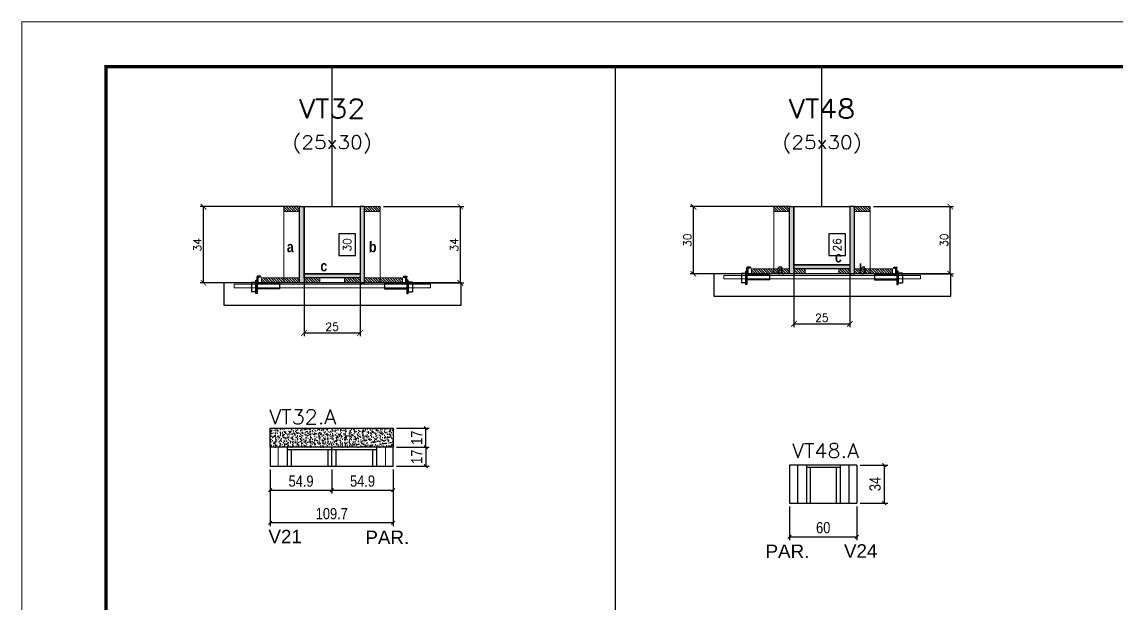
# Model space of a CAD drawing. Extents: x 137137 to 143418, y 10464 to 34486.
# Drawn here: x 140321 to 141297, y 27075 to 27594 of the extents above; entities that cross this region are included whole.
import ezdxf
from ezdxf.enums import TextEntityAlignment as Align

# ---------------------------------------------------------------- set-up
doc = ezdxf.new("R2010")
doc.units = 0
doc.linetypes.add('DASHED', pattern=[0.75, 0.5, -0.25])
doc.linetypes.add('HIDDEN', pattern=[0.375, 0.25, -0.125])
for name, color, linetype in [('5', 5, 'Continuous'), ('barrote', 251, 'Continuous'), ('COTA', 241, 'Continuous'), ('Cota Seção (2x)', 4, 'Continuous'), ('cotas', 4, 'Continuous'), ('detalhes', 4, 'Continuous'), ('Painéis', 200, 'Continuous'), ('presilha', 1, 'Continuous'), ('SARR_2.2x7', 40, 'Continuous'), ('SARR_3.5x7', 81, 'Continuous'), ('Texto de Titulo', 7, 'Continuous'), ('Texto Qtd Sarr', 242, 'Continuous')]:
    doc.layers.add(name, color=color, linetype=linetype)
for name, color, linetype, lineweight in [('CONCRETO', 251, 'Continuous', 25), ('Escoras', 2, 'Continuous', 25), ('Folhas', 255, 'Continuous', 9), ('Hachura', 251, 'Continuous', 9), ('Madeira', 126, 'Continuous', 18), ('Sarr 2.2x7', 40, 'Continuous', 9), ('SARRAFO DE PRESSAO', 251, 'DASHED', 9), ('SCO-___-LAJ', 2, 'Continuous', 0), ('Texto Seção', 7, 'Continuous', 15)]:
    doc.layers.add(name, color=color, linetype=linetype, lineweight=lineweight)
doc.styles.add('COTA TECNICA', font='techl___.ttf', dxfattribs={"height": 10})
doc.styles.add('REGUA-120', font='ROMANS.shx', dxfattribs={"height": 15})
doc.styles.add('Romans', font='romans.shx')
doc.styles.get("Standard").update_dxf_attribs({"font": 'arial.ttf'})
doc.styles.add('TECNICA', font='techb___.ttf', dxfattribs={"height": 10})
doc.dimstyles.new('Cota Seção (2x)', dxfattribs={"dimtxt": 7, "dimasz": 5, "dimexe": 3, "dimexo": 3, "dimgap": 2, "dimtad": 3, "dimdec": 1, "dimlfac": 0.5, "dimzin": 12, "dimdsep": 46, "dimtxsty": 'Romans', "dimblk": 'ARCHTICK', "dimcen": 0, "dimclrd": 4, "dimclre": 4, "dimclrt": 1, "dimadec": 1, "dimazin": 3, "dimtfac": 1, "dimtdec": 1, "dimtmove": 0, "dimatfit": 3, "dimldrblk": 'OBLIQUE', "dimfxl": 1, "dimtolj": 1, "dimtzin": 12, "dimarcsym": 0})
doc.dimstyles.new('Cota Seção interna', dxfattribs={"dimtxt": 7, "dimasz": 6, "dimexe": 0.18, "dimexo": 2, "dimgap": -4, "dimtad": 3, "dimdec": 1, "dimlfac": 0.5, "dimzin": 12, "dimdsep": 46, "dimtxsty": 'Romans', "dimblk": 'ARCHTICK', "dimcen": 0.09, "dimse1": 1, "dimse2": 1, "dimsd1": 1, "dimsd2": 1, "dimclrd": 180, "dimclre": 5, "dimclrt": 1, "dimadec": 0, "dimazin": 3, "dimtfac": 1, "dimtdec": 1, "dimtofl": 0, "dimtmove": 0, "dimatfit": 3, "dimldrblk": 'ARCHTICK', "dimfxl": 1, "dimtolj": 1, "dimtzin": 0, "dimarcsym": 0})
doc.dimstyles.new('PAINEL', dxfattribs={"dimtxt": 10, "dimasz": 3, "dimexe": 3, "dimexo": 3, "dimgap": 3, "dimtad": 1, "dimdec": 1, "dimzin": 12, "dimdsep": 46, "dimtxsty": 'COTA TECNICA', "dimblk1": 'OBLIQUE', "dimblk2": 'OBLIQUE', "dimsah": 1, "dimcen": 0.9, "dimclrd": 4, "dimclre": 4, "dimclrt": 240, "dimadec": 1, "dimazin": 3, "dimtfac": 1, "dimtdec": 1, "dimtmove": 0, "dimatfit": 3, "dimfxl": 1, "dimtolj": 1, "dimtzin": 12, "dimarcsym": 0})
pattern_1 = [(315, (163978.2203, 19139.6818), (1.12253202, 1.12253202), [])]
pattern_2 = [(315, (163966.2203, 19139.6818), (1.12253202, 1.12253202), [])]
pattern_3 = [(315, (163541.1264, 19131.6818), (1.12253202, 1.12253202), [])]
pattern_4 = [(315, (163529.1264, 19131.6818), (1.12253202, 1.12253202), [])]

# ---------------------------------------------------------------- blocks, each defined once
blk = doc.blocks.new('_Oblique')
at = {"color": 0, "linetype": 'ByBlock', "lineweight": -2}
blk.add_line((-0.5, -0.5), (0.5, 0.5), dxfattribs=at)
blk = doc.blocks.new('*D780')
at = {"layer": 'COTA', "color": 4, "linetype": 'ByBlock', "lineweight": -2, "transparency": 16777216}
for p, q in [((141005.72, 27161.63), (141005.72, 27131.56)), ((141065.72, 27161.63), (141065.72, 27131.56)), ((141005.72, 27134.56), (141065.72, 27134.56))]:
    blk.add_line(p, q, dxfattribs=at)
at = {"layer": 'Defpoints', "color": 0, "linetype": 'ByBlock', "transparency": 16777216}
for p in [(141005.72, 27164.63), (141065.72, 27164.63), (141065.72, 27134.56)]:
    blk.add_point(p, dxfattribs=at)
at = {"layer": 'COTA', "color": 4, "linetype": 'ByBlock', "lineweight": -2, "transparency": 16777216, "xscale": 3, "yscale": 3, "zscale": 3, "rotation": 180}
blk.add_blockref('_Oblique', (141005.72, 27134.56), dxfattribs=at)
at = {"layer": 'COTA', "color": 4, "linetype": 'ByBlock', "lineweight": -2, "transparency": 16777216, "xscale": 3, "yscale": 3, "zscale": 3}
blk.add_blockref('_Oblique', (141065.72, 27134.56), dxfattribs=at)
at = {"layer": 'COTA', "color": 240, "linetype": 'ByBlock', "transparency": 16777216, "insert": (141035.72, 27142.66), "char_height": 10, "attachment_point": 5, "style": 'COTA TECNICA'}
blk.add_mtext('\\A1;60', dxfattribs=at)
blk = doc.blocks.new('_ArchTick')
at = {"color": 0, "linetype": 'ByBlock', "const_width": 0.15}
blk.add_lwpolyline([(-0.5, -0.5), (0.5, 0.5)], dxfattribs=at)
blk = doc.blocks.new('*D232')
at = {"layer": 'COTA', "color": 4, "lineweight": -2, "transparency": 16777216}
for p, q in [((141006.6, 27429.33), (140916.95, 27429.33)), ((140919.95, 27369.33), (140919.95, 27429.33)), ((140968.6, 27369.33), (140916.95, 27369.33))]:
    blk.add_line(p, q, dxfattribs=at)
at = {"layer": 'Defpoints', "color": 0, "transparency": 16777216}
for p in [(140919.95, 27429.33), (141009.6, 27429.33), (140971.6, 27369.33)]:
    blk.add_point(p, dxfattribs=at)
at = {"layer": 'COTA', "color": 4, "lineweight": -2, "transparency": 16777216, "xscale": 5, "yscale": 5, "zscale": 5}
for p, rotation in [((140919.95, 27429.33), 90), ((140919.95, 27369.33), 270)]:
    blk.add_blockref('_ArchTick', p, dxfattribs=dict(at, rotation=rotation))
at = {"layer": 'COTA', "color": 1, "transparency": 16777216, "insert": (140914.45, 27399.33), "char_height": 7, "attachment_point": 5, "rotation": 90, "style": 'Romans'}
blk.add_mtext('\\A1;30', dxfattribs=at)
blk = doc.blocks.new('*D233')
at = {"layer": 'COTA', "color": 4, "lineweight": -2, "transparency": 16777216}
for p, q in [((141080.59, 27429.33), (141152.08, 27429.33)), ((141149.08, 27369.33), (141149.08, 27429.33)), ((141100.6, 27369.33), (141152.08, 27369.33))]:
    blk.add_line(p, q, dxfattribs=at)
at = {"layer": 'Defpoints', "color": 0, "transparency": 16777216}
for p in [(141077.59, 27429.33), (141149.08, 27429.33), (141097.6, 27369.33)]:
    blk.add_point(p, dxfattribs=at)
at = {"layer": 'COTA', "color": 4, "lineweight": -2, "transparency": 16777216, "xscale": 5, "yscale": 5, "zscale": 5}
for p, rotation in [((141149.08, 27429.33), 90), ((141149.08, 27369.33), 270)]:
    blk.add_blockref('_ArchTick', p, dxfattribs=dict(at, rotation=rotation))
at = {"layer": 'COTA', "color": 1, "transparency": 16777216, "insert": (141143.58, 27399.33), "char_height": 7, "attachment_point": 5, "rotation": 90, "style": 'Romans'}
blk.add_mtext('\\A1;30', dxfattribs=at)
blk = doc.blocks.new('*D234')
at = {"layer": 'Cota Seção (2x)', "color": 180, "lineweight": -2, "transparency": 16777216}
for p, q in [((141055.6, 27404.99), (141040.6, 27404.99)), ((141040.6, 27404.99), (141040.6, 27385.66)), ((141055.6, 27385.66), (141055.6, 27404.99)), ((141040.6, 27385.66), (141055.6, 27385.66))]:
    blk.add_line(p, q, dxfattribs=at)
at = {"layer": 'Defpoints', "color": 0, "transparency": 16777216}
for p in [(141059.59, 27429.33), (141059.6, 27429.33), (141059.6, 27377.33)]:
    blk.add_point(p, dxfattribs=at)
at = {"layer": 'Cota Seção (2x)', "color": 1, "transparency": 16777216, "insert": (141048.1, 27395.33), "char_height": 7, "attachment_point": 5, "rotation": 90, "style": 'Romans'}
blk.add_mtext('\\A1;26', dxfattribs=at)
blk = doc.blocks.new('titulo1')
at = {"layer": 'Defpoints', "color": 252, "linetype": 'HIDDEN', "ltscale": 2}
blk.add_line((0, 0), (0, 125), dxfattribs=at)
at = {"layer": 'Defpoints', "style": 'Romans', "oblique": 15}
blk.add_attdef('FOLHA', text='', height=10, dxfattribs=at).set_placement((0, 15.58), align=Align.MIDDLE_CENTER)
at = {"layer": 'Texto Qtd Sarr', "color": 3, "style": 'Romans', "oblique": 15}
for tag, height, p in [('TITULO', 17, (0, 71.45)), ('SEÇÃO', 12, (0, 41.55))]:
    blk.add_attdef(tag, text='', height=height, dxfattribs=at).set_placement(p, align=Align.MIDDLE_CENTER)
blk = doc.blocks.new('PRESILHA METÁLICA 1')
at = {"layer": 'presilha'}
for p, q in [((6, 15.5), (7.5, 15.5)), ((6, -2.5), (6, 15.5)), ((7.5, 10.6), (7.5, 19.9)), ((7.5, 15.5), (7.5, -2.5)), ((12, 21), (8.6, 21)), ((9, 11.6), (9, 18.9)), ((12, 19.5), (9.6, 19.5)), ((12, 21), (12, 19.5)), ((0, 13), (6, 13)), ((0, 13), (0, 0)), ((6, 0), (0, 0)), ((6, 13), (6, 0)), ((37.5, 4.1), (7.5, 4.1)), ((37.5, 11), (9.6, 11)), ((37.5, 11), (37.5, 4.1)), ((7.5, -2.5), (6, -2.5))]:
    blk.add_line(p, q, dxfattribs=at)
for centre, radius, start, end in [((8.6, 19.9), 1.14, 90, 180), ((9.6, 18.9), 0.57, 90, 180), ((9.6, 11.6), 0.57, 180, 270)]:
    blk.add_arc(centre, radius, start, end, dxfattribs=at)
blk = doc.blocks.new('*D235')
at = {"layer": 'COTA', "color": 4, "lineweight": -2, "transparency": 16777216}
for p, q in [((141009.6, 27370.73), (141009.6, 27321.6)), ((141059.6, 27370.73), (141059.6, 27321.6)), ((141009.6, 27324.6), (141059.6, 27324.6))]:
    blk.add_line(p, q, dxfattribs=at)
at = {"layer": 'Defpoints', "color": 0, "transparency": 16777216}
for p in [(141009.6, 27373.73), (141059.6, 27373.73), (141059.6, 27324.6)]:
    blk.add_point(p, dxfattribs=at)
at = {"layer": 'COTA', "color": 4, "lineweight": -2, "transparency": 16777216, "xscale": 5, "yscale": 5, "zscale": 5, "rotation": 180}
blk.add_blockref('_ArchTick', (141009.6, 27324.6), dxfattribs=at)
at = {"layer": 'COTA', "color": 4, "lineweight": -2, "transparency": 16777216, "xscale": 5, "yscale": 5, "zscale": 5}
blk.add_blockref('_ArchTick', (141059.6, 27324.6), dxfattribs=at)
at = {"layer": 'COTA', "color": 1, "transparency": 16777216, "insert": (141034.6, 27330.1), "char_height": 7, "attachment_point": 5, "style": 'Romans'}
blk.add_mtext('\\A1;25', dxfattribs=at)
blk = doc.blocks.new('*D781')
at = {"layer": 'cotas', "color": 4, "linetype": 'ByBlock', "lineweight": -2, "transparency": 16777216}
for p, q in [((141068.72, 27198.63), (141093.25, 27198.63)), ((141090.25, 27198.63), (141090.25, 27164.63)), ((141068.72, 27164.63), (141093.25, 27164.63))]:
    blk.add_line(p, q, dxfattribs=at)
at = {"layer": 'Defpoints', "color": 0, "linetype": 'ByBlock', "transparency": 16777216}
for p in [(141065.72, 27198.63), (141065.72, 27164.63), (141090.25, 27164.63)]:
    blk.add_point(p, dxfattribs=at)
at = {"layer": 'cotas', "color": 4, "linetype": 'ByBlock', "lineweight": -2, "transparency": 16777216, "xscale": 3, "yscale": 3, "zscale": 3}
for p, rotation in [((141090.25, 27198.63), 90), ((141090.25, 27164.63), 270)]:
    blk.add_blockref('_Oblique', p, dxfattribs=dict(at, rotation=rotation))
at = {"layer": 'cotas', "color": 240, "linetype": 'ByBlock', "transparency": 16777216, "insert": (141082.03, 27181.63), "char_height": 10, "attachment_point": 5, "rotation": 90, "style": 'COTA TECNICA'}
blk.add_mtext('\\A1;34', dxfattribs=at)
blk = doc.blocks.new('*D150')
at = {"layer": 'COTA', "color": 4, "lineweight": -2, "transparency": 16777216}
for p, q in [((140569.51, 27429.33), (140479.86, 27429.33)), ((140482.86, 27361.33), (140482.86, 27429.33)), ((140531.51, 27361.33), (140479.86, 27361.33))]:
    blk.add_line(p, q, dxfattribs=at)
at = {"layer": 'Defpoints', "color": 0, "transparency": 16777216}
for p in [(140482.86, 27429.33), (140572.51, 27429.33), (140534.51, 27361.33)]:
    blk.add_point(p, dxfattribs=at)
at = {"layer": 'COTA', "color": 4, "lineweight": -2, "transparency": 16777216, "xscale": 5, "yscale": 5, "zscale": 5}
for p, rotation in [((140482.86, 27429.33), 90), ((140482.86, 27361.33), 270)]:
    blk.add_blockref('_ArchTick', p, dxfattribs=dict(at, rotation=rotation))
at = {"layer": 'COTA', "color": 1, "transparency": 16777216, "insert": (140477.36, 27395.33), "char_height": 7, "attachment_point": 5, "rotation": 90, "style": 'Romans'}
blk.add_mtext('\\A1;34', dxfattribs=at)
blk = doc.blocks.new('*D151')
at = {"layer": 'COTA', "color": 4, "lineweight": -2, "transparency": 16777216}
for p, q in [((140643.5, 27429.33), (140714.98, 27429.33)), ((140711.98, 27361.33), (140711.98, 27429.33)), ((140663.51, 27361.33), (140714.98, 27361.33))]:
    blk.add_line(p, q, dxfattribs=at)
at = {"layer": 'Defpoints', "color": 0, "transparency": 16777216}
for p in [(140640.5, 27429.33), (140711.98, 27429.33), (140660.51, 27361.33)]:
    blk.add_point(p, dxfattribs=at)
at = {"layer": 'COTA', "color": 4, "lineweight": -2, "transparency": 16777216, "xscale": 5, "yscale": 5, "zscale": 5}
for p, rotation in [((140711.98, 27429.33), 90), ((140711.98, 27361.33), 270)]:
    blk.add_blockref('_ArchTick', p, dxfattribs=dict(at, rotation=rotation))
at = {"layer": 'COTA', "color": 1, "transparency": 16777216, "insert": (140706.48, 27395.33), "char_height": 7, "attachment_point": 5, "rotation": 90, "style": 'Romans'}
blk.add_mtext('\\A1;34', dxfattribs=at)
blk = doc.blocks.new('*D152')
at = {"layer": 'Cota Seção (2x)', "color": 180, "lineweight": -2, "transparency": 16777216}
for p, q in [((140618.5, 27404.99), (140603.5, 27404.99)), ((140603.5, 27404.99), (140603.5, 27385.66)), ((140618.5, 27385.66), (140618.5, 27404.99)), ((140603.5, 27385.66), (140618.5, 27385.66))]:
    blk.add_line(p, q, dxfattribs=at)
at = {"layer": 'Defpoints', "color": 0, "transparency": 16777216}
for p in [(140622.5, 27429.33), (140622.5, 27429.33), (140622.51, 27369.33)]:
    blk.add_point(p, dxfattribs=at)
at = {"layer": 'Cota Seção (2x)', "color": 1, "transparency": 16777216, "insert": (140611, 27395.33), "char_height": 7, "attachment_point": 5, "rotation": 90, "style": 'Romans'}
blk.add_mtext('\\A1;30', dxfattribs=at)
blk = doc.blocks.new('*D153')
at = {"layer": 'COTA', "color": 4, "lineweight": -2, "transparency": 16777216}
for p, q in [((140572.51, 27362.73), (140572.51, 27313.6)), ((140622.51, 27362.73), (140622.51, 27313.6)), ((140572.51, 27316.6), (140622.51, 27316.6))]:
    blk.add_line(p, q, dxfattribs=at)
at = {"layer": 'Defpoints', "color": 0, "transparency": 16777216}
for p in [(140572.51, 27365.73), (140622.51, 27365.73), (140622.51, 27316.6)]:
    blk.add_point(p, dxfattribs=at)
at = {"layer": 'COTA', "color": 4, "lineweight": -2, "transparency": 16777216, "xscale": 5, "yscale": 5, "zscale": 5, "rotation": 180}
blk.add_blockref('_ArchTick', (140572.51, 27316.6), dxfattribs=at)
at = {"layer": 'COTA', "color": 4, "lineweight": -2, "transparency": 16777216, "xscale": 5, "yscale": 5, "zscale": 5}
blk.add_blockref('_ArchTick', (140622.51, 27316.6), dxfattribs=at)
at = {"layer": 'COTA', "color": 1, "transparency": 16777216, "insert": (140597.51, 27322.1), "char_height": 7, "attachment_point": 5, "style": 'Romans'}
blk.add_mtext('\\A1;25', dxfattribs=at)
blk = doc.blocks.new('*D154')
at = {"layer": 'COTA', "color": 4, "linetype": 'ByBlock', "lineweight": -2, "transparency": 16777216}
for p, q in [((140655.14, 27214.53), (140684.11, 27214.53)), ((140681.11, 27214.53), (140681.11, 27197.53)), ((140655.14, 27197.53), (140684.11, 27197.53))]:
    blk.add_line(p, q, dxfattribs=at)
at = {"layer": 'Defpoints', "color": 0, "linetype": 'ByBlock', "transparency": 16777216}
for p in [(140652.14, 27214.53), (140652.14, 27197.53), (140681.11, 27197.53)]:
    blk.add_point(p, dxfattribs=at)
at = {"layer": 'COTA', "color": 4, "linetype": 'ByBlock', "lineweight": -2, "transparency": 16777216, "xscale": 3, "yscale": 3, "zscale": 3}
for p, rotation in [((140681.11, 27214.53), 90), ((140681.11, 27197.53), 270)]:
    blk.add_blockref('_Oblique', p, dxfattribs=dict(at, rotation=rotation))
at = {"layer": 'COTA', "color": 240, "linetype": 'ByBlock', "transparency": 16777216, "insert": (140673.04, 27206.03), "char_height": 10, "attachment_point": 5, "rotation": 90, "style": 'COTA TECNICA'}
blk.add_mtext('\\A1;17', dxfattribs=at)
blk = doc.blocks.new('*D155')
at = {"layer": 'Defpoints', "color": 0, "linetype": 'ByBlock', "transparency": 16777216}
for p in [(140542.44, 27197.53), (140652.14, 27197.53), (140542.44, 27147.05)]:
    blk.add_point(p, dxfattribs=at)
at = {"layer": 'Escoras', "color": 4, "linetype": 'ByBlock', "lineweight": -2, "transparency": 16777216}
for p, q in [((140542.44, 27194.53), (140542.44, 27144.05)), ((140652.14, 27194.53), (140652.14, 27144.05)), ((140652.14, 27147.05), (140542.44, 27147.05))]:
    blk.add_line(p, q, dxfattribs=at)
at = {"layer": 'Escoras', "color": 4, "linetype": 'ByBlock', "lineweight": -2, "transparency": 16777216, "xscale": 3, "yscale": 3, "zscale": 3, "rotation": 180}
blk.add_blockref('_Oblique', (140542.44, 27147.05), dxfattribs=at)
at = {"layer": 'Escoras', "color": 4, "linetype": 'ByBlock', "lineweight": -2, "transparency": 16777216, "xscale": 3, "yscale": 3, "zscale": 3}
blk.add_blockref('_Oblique', (140652.14, 27147.05), dxfattribs=at)
at = {"layer": 'Escoras', "color": 240, "linetype": 'ByBlock', "transparency": 16777216, "insert": (140597.29, 27155.18), "char_height": 10, "attachment_point": 5, "style": 'COTA TECNICA'}
blk.add_mtext('\\A1;109.7', dxfattribs=at)
blk = doc.blocks.new('*D645')
at = {"layer": 'Defpoints', "color": 0, "linetype": 'ByBlock', "transparency": 16777216}
for p in [(140542.44, 27197.53), (140597.29, 27197.53), (140597.29, 27176.1)]:
    blk.add_point(p, dxfattribs=at)
at = {"layer": 'Escoras', "color": 4, "linetype": 'ByBlock', "lineweight": -2, "transparency": 16777216}
for p, q in [((140542.44, 27194.53), (140542.44, 27173.1)), ((140597.29, 27194.53), (140597.29, 27173.1)), ((140542.44, 27176.1), (140597.29, 27176.1))]:
    blk.add_line(p, q, dxfattribs=at)
at = {"layer": 'Escoras', "color": 4, "linetype": 'ByBlock', "lineweight": -2, "transparency": 16777216, "xscale": 3, "yscale": 3, "zscale": 3, "rotation": 180}
blk.add_blockref('_Oblique', (140542.44, 27176.1), dxfattribs=at)
at = {"layer": 'Escoras', "color": 4, "linetype": 'ByBlock', "lineweight": -2, "transparency": 16777216, "xscale": 3, "yscale": 3, "zscale": 3}
blk.add_blockref('_Oblique', (140597.29, 27176.1), dxfattribs=at)
at = {"layer": 'Escoras', "color": 240, "linetype": 'ByBlock', "transparency": 16777216, "insert": (140569.86, 27184.24), "char_height": 10, "attachment_point": 5, "style": 'COTA TECNICA'}
blk.add_mtext('\\A1;54.9', dxfattribs=at)
blk = doc.blocks.new('*D646')
at = {"layer": 'Defpoints', "color": 0, "linetype": 'ByBlock', "transparency": 16777216}
for p in [(140597.29, 27197.53), (140652.14, 27197.53), (140652.14, 27176.1)]:
    blk.add_point(p, dxfattribs=at)
at = {"layer": 'Escoras', "color": 4, "linetype": 'ByBlock', "lineweight": -2, "transparency": 16777216}
for p, q in [((140597.29, 27194.53), (140597.29, 27173.1)), ((140652.14, 27194.53), (140652.14, 27173.1)), ((140597.29, 27176.1), (140652.14, 27176.1))]:
    blk.add_line(p, q, dxfattribs=at)
at = {"layer": 'Escoras', "color": 4, "linetype": 'ByBlock', "lineweight": -2, "transparency": 16777216, "xscale": 3, "yscale": 3, "zscale": 3, "rotation": 180}
blk.add_blockref('_Oblique', (140597.29, 27176.1), dxfattribs=at)
at = {"layer": 'Escoras', "color": 4, "linetype": 'ByBlock', "lineweight": -2, "transparency": 16777216, "xscale": 3, "yscale": 3, "zscale": 3}
blk.add_blockref('_Oblique', (140652.14, 27176.1), dxfattribs=at)
at = {"layer": 'Escoras', "color": 240, "linetype": 'ByBlock', "transparency": 16777216, "insert": (140624.71, 27184.24), "char_height": 10, "attachment_point": 5, "style": 'COTA TECNICA'}
blk.add_mtext('\\A1;54.9', dxfattribs=at)
blk = doc.blocks.new('9999999999')
at = {"layer": 'Folhas'}
blk.add_lwpolyline([(98138.98, 34190.21), (99623.98, 34190.21), (99623.98, 35240.21), (98138.98, 35240.21)], close=True, dxfattribs=at)
at = {"layer": 'Folhas', "color": 30, "const_width": 3}
blk.add_lwpolyline([(98213.98, 34230.21), (99583.98, 34230.21), (99583.98, 35200.21), (98213.98, 35200.21)], close=True, dxfattribs=at)
blk = doc.blocks.new('*D591')
at = {"layer": 'COTA', "color": 4, "linetype": 'ByBlock', "lineweight": -2, "transparency": 16777216}
for p, q in [((140655.14, 27231.53), (140684.11, 27231.53)), ((140681.11, 27214.53), (140681.11, 27231.53)), ((140655.14, 27214.53), (140684.11, 27214.53))]:
    blk.add_line(p, q, dxfattribs=at)
at = {"layer": 'Defpoints', "color": 0, "linetype": 'ByBlock', "transparency": 16777216}
for p in [(140652.14, 27231.53), (140681.11, 27231.53), (140652.14, 27214.53)]:
    blk.add_point(p, dxfattribs=at)
at = {"layer": 'COTA', "color": 4, "linetype": 'ByBlock', "lineweight": -2, "transparency": 16777216, "xscale": 3, "yscale": 3, "zscale": 3}
for p, rotation in [((140681.11, 27231.53), 90), ((140681.11, 27214.53), 270)]:
    blk.add_blockref('_Oblique', p, dxfattribs=dict(at, rotation=rotation))
at = {"layer": 'COTA', "color": 240, "linetype": 'ByBlock', "transparency": 16777216, "insert": (140673.04, 27223.03), "char_height": 10, "attachment_point": 5, "rotation": 90, "style": 'COTA TECNICA'}
blk.add_mtext('\\A1;17', dxfattribs=at)

msp = doc.modelspace()

# ---------------------------------------------------------------- hatches: boundary and pattern name
at = {"layer": 'COTA', "linetype": 'ByBlock'}
h = msp.add_hatch(dxfattribs=at)
h.set_pattern_fill('AR-CONC', color=256, scale=0.03)
h.set_pattern_definition([(50, (3183.5, 1148.575), (5.46554007, -0.47817257), [0.5715, -6.2865]), (355, (3183.5, 1148.575), (-1.05730264, 5.73170536), [0.4572, -5.02921753]), (100.4514447, (3183.9555, 1148.535), (4.40823741, 5.25353256), [0.48570026, -5.34270734]), (46.1842, (3183.5, 1150.099), (8.13237123, -1.26126984), [0.85725, -9.42975]), (96.6355576, (3184.178, 1149.994), (7.122124, 7.42278374), [0.7285507, -8.01406824]), (351.184151, (3183.5, 1150.099), (7.122124, 7.42278374), [0.685799, -7.54379196]), (21, (3184.262, 1149.718), (4.54843174, -3.06795595), [0.5715, -6.2865]), (326, (3184.262, 1149.718), (1.85406085, 5.52563898), [0.4572, -5.0292]), (71.451445, (3184.641, 1149.4624), (6.40249258, 2.45768307), [0.48570026, -5.34269813]), (37.5, (3183.5, 1148.5751), (0.092658098, 2.536651166), [0, -4.96824, 0, -5.1054, 0, -5.04825]), (7.5, (3183.5, 1148.575), (2.004589875, 3.005417245), [0, -2.91084, 0, -4.85394, 0, -1.92405]), (327.5, (3181.8007, 1148.5751), (4.067717855, -0.17186232), [0, -1.905, 0, -5.9436, 0, -7.8867]), (317.5, (3181.0387, 1148.575), (4.44387544, 0.76279473), [0, -2.4765, 0, -3.94716, 0, -5.6007])])
h.paths.add_polyline_path([(140652.14, 27214.53), (140652.14, 27231.53), (140542.44, 27231.53), (140542.44, 27214.53)])
at = {"layer": 'Hachura'}
h = msp.add_hatch(dxfattribs=at)
h.set_pattern_fill('ANSI31', color=256, scale=0.5, angle=270, style=0)
h.set_pattern_definition([(315, (163529.1264, 19121.6818), (1.12253202, 1.12253202), [])])
h.paths.add_polyline_path([(140568.51, 27424.93), (140568.51, 27429.33), (140554.51, 27429.33), (140554.51, 27424.93)])
h = msp.add_hatch(color=256, dxfattribs=at)
h.dxf.hatch_style = 1
h.paths.add_polyline_path([(140568.51, 27429.33), (140572.51, 27429.33), (140572.51, 27361.33), (140568.51, 27361.33)])
h = msp.add_hatch(color=256, dxfattribs=at)
h.dxf.hatch_style = 1
h.paths.add_polyline_path([(140626.5, 27429.33), (140622.5, 27429.33), (140622.51, 27361.33), (140626.51, 27361.33)])
h = msp.add_hatch(dxfattribs=at)
h.set_pattern_fill('ANSI31', color=256, scale=0.5, angle=270, style=0)
h.set_pattern_definition([(315, (163541.1361, 19121.6818), (1.12253202, 1.12253202), [])])
h.paths.add_polyline_path([(140626.5, 27424.93), (140626.5, 27429.33), (140640.5, 27429.33), (140640.5, 27424.93)])
h = msp.add_hatch(dxfattribs=at)
h.set_pattern_fill('ANSI31', color=256, scale=0.5, angle=270, style=0)
h.set_pattern_definition([(315, (163966.2203, 19121.6818), (1.12253202, 1.12253202), [])])
h.paths.add_polyline_path([(141005.6, 27424.93), (141005.6, 27429.33), (140991.6, 27429.33), (140991.6, 27424.93)])
h = msp.add_hatch(color=256, dxfattribs=at)
h.dxf.hatch_style = 1
h.paths.add_polyline_path([(141005.6, 27429.33), (141009.6, 27429.33), (141009.6, 27369.33), (141005.6, 27369.33)])
h = msp.add_hatch(color=256, dxfattribs=at)
h.dxf.hatch_style = 1
h.paths.add_polyline_path([(141063.59, 27429.33), (141059.59, 27429.33), (141059.6, 27369.33), (141063.6, 27369.33)])
h = msp.add_hatch(dxfattribs=at)
h.set_pattern_fill('ANSI31', color=256, scale=0.5, angle=270, style=0)
h.set_pattern_definition([(315, (163978.2299, 19121.6818), (1.12253202, 1.12253202), [])])
h.paths.add_polyline_path([(141063.59, 27424.93), (141063.59, 27429.33), (141077.59, 27429.33), (141077.59, 27424.93)])
h = msp.add_hatch(color=256, dxfattribs=at)
h.dxf.hatch_style = 1
h.paths.add_polyline_path([(141009.6, 27373.73), (141009.6, 27377.33), (141059.6, 27377.33), (141059.6, 27373.73)])
h = msp.add_hatch(dxfattribs=at)
h.set_pattern_fill('ANSI31', color=256, scale=0.5, angle=270, style=0)
h.set_pattern_definition(pattern_4)
h.paths.add_polyline_path([(140534.51, 27361.33), (140534.51, 27365.73), (140554.51, 27365.73), (140554.51, 27361.33)])
h = msp.add_hatch(dxfattribs=at)
h.set_pattern_fill('ANSI31', color=256, scale=0.5, angle=270, style=0)
h.set_pattern_definition([(315, (163529.1264, 19058.0818), (1.12253202, 1.12253202), [])])
h.paths.add_polyline_path([(140568.51, 27361.33), (140568.51, 27365.73), (140554.51, 27365.73), (140554.51, 27361.33)])
h = msp.add_hatch(color=256, dxfattribs=at)
h.dxf.hatch_style = 1
h.paths.add_polyline_path([(140572.51, 27365.73), (140572.51, 27369.33), (140622.51, 27369.33), (140622.51, 27365.73)])
h = msp.add_hatch(dxfattribs=at)
h.set_pattern_fill('ANSI31', color=256, scale=0.5, angle=270, style=0)
h.set_pattern_definition(pattern_4)
h.paths.add_polyline_path([(140572.51, 27361.33), (140572.51, 27365.73), (140586.51, 27365.73), (140586.51, 27361.33)])
h = msp.add_hatch(dxfattribs=at)
h.set_pattern_fill('ANSI31', color=256, scale=0.5, angle=270, style=0)
h.set_pattern_definition(pattern_3)
h.paths.add_polyline_path([(140622.51, 27361.33), (140622.51, 27365.73), (140608.51, 27365.73), (140608.51, 27361.33)])
h = msp.add_hatch(dxfattribs=at)
h.set_pattern_fill('ANSI31', color=256, scale=0.5, angle=270, style=0)
h.set_pattern_definition([(315, (163541.1264, 19058.0818), (1.12253202, 1.12253202), [])])
h.paths.add_polyline_path([(140626.51, 27361.33), (140626.51, 27365.73), (140640.51, 27365.73), (140640.51, 27361.33)])
h = msp.add_hatch(dxfattribs=at)
h.set_pattern_fill('ANSI31', color=256, scale=0.5, angle=270, style=0)
h.set_pattern_definition(pattern_3)
h.paths.add_polyline_path([(140660.51, 27361.33), (140660.51, 27365.73), (140640.51, 27365.73), (140640.51, 27361.33)])
h = msp.add_hatch(dxfattribs=at)
h.set_pattern_fill('ANSI31', color=256, scale=0.5, angle=270, style=0)
h.set_pattern_definition(pattern_2)
h.paths.add_polyline_path([(140971.6, 27369.33), (140971.6, 27373.73), (140991.6, 27373.73), (140991.6, 27369.33)])
h = msp.add_hatch(dxfattribs=at)
h.set_pattern_fill('ANSI31', color=256, scale=0.5, angle=270, style=0)
h.set_pattern_definition([(315, (163966.2203, 19066.0818), (1.12253202, 1.12253202), [])])
h.paths.add_polyline_path([(141005.6, 27369.33), (141005.6, 27373.73), (140991.6, 27373.73), (140991.6, 27369.33)])
h = msp.add_hatch(dxfattribs=at)
h.set_pattern_fill('ANSI31', color=256, scale=0.5, angle=270, style=0)
h.set_pattern_definition(pattern_2)
h.paths.add_polyline_path([(141009.6, 27369.33), (141009.6, 27373.73), (141019.6, 27373.73), (141019.6, 27369.33)])
h = msp.add_hatch(dxfattribs=at)
h.set_pattern_fill('ANSI31', color=256, scale=0.5, angle=270, style=0)
h.set_pattern_definition(pattern_1)
h.paths.add_polyline_path([(141059.6, 27369.33), (141059.6, 27373.73), (141049.6, 27373.73), (141049.6, 27369.33)])
h = msp.add_hatch(dxfattribs=at)
h.set_pattern_fill('ANSI31', color=256, scale=0.5, angle=270, style=0)
h.set_pattern_definition([(315, (163978.2203, 19066.0818), (1.12253202, 1.12253202), [])])
h.paths.add_polyline_path([(141063.6, 27369.33), (141063.6, 27373.73), (141077.6, 27373.73), (141077.6, 27369.33)])
h = msp.add_hatch(dxfattribs=at)
h.set_pattern_fill('ANSI31', color=256, scale=0.5, angle=270, style=0)
h.set_pattern_definition(pattern_1)
h.paths.add_polyline_path([(141097.6, 27369.33), (141097.6, 27373.73), (141077.6, 27373.73), (141077.6, 27369.33)])

# ---------------------------------------------------------------- linework, layer by layer
at = {"layer": 'barrote'}
for points in [[(140938.14, 27349.33), (141149.73, 27349.33), (141149.73, 27369.33), (140938.14, 27369.33)], [(140501.05, 27341.33), (140712.63, 27341.33), (140712.63, 27361.33), (140501.05, 27361.33)]]:
    msp.add_lwpolyline(points, close=True, dxfattribs=at)
at = {"layer": 'CONCRETO'}
for points in [[(140572.51, 27429.33), (140572.51, 27429.33), (140572.51, 27429.33), (140572.51, 27429.33), (140622.51, 27429.33), (140622.51, 27429.33), (140622.51, 27429.33), (140622.51, 27369.33), (140572.51, 27369.33), (140572.51, 27429.33)], [(141009.6, 27429.33), (141009.6, 27429.33), (141009.6, 27429.33), (141009.6, 27429.33), (141059.6, 27429.33), (141059.6, 27429.33), (141059.6, 27429.33), (141059.6, 27377.33), (141009.6, 27377.33), (141009.6, 27429.33)]]:
    msp.add_lwpolyline(points, close=True, dxfattribs=at)
at = {"layer": 'COTA', "linetype": 'ByBlock'}
for p, q in [((140850.19, 27554.33), (140850.19, 26783.57)), ((140542.44, 27214.53), (140542.44, 27231.53)), ((140542.44, 27231.53), (140652.14, 27231.53)), ((140652.14, 27231.53), (140652.14, 27214.53))]:
    msp.add_line(p, q, dxfattribs=at)
at = {"layer": 'Madeira'}
for points in [[(140568.51, 27424.93), (140568.51, 27429.33), (140554.51, 27429.33), (140554.51, 27424.93)], [(140568.51, 27429.33), (140554.51, 27429.33), (140554.51, 27361.33), (140568.51, 27361.33)], [(140626.5, 27424.93), (140626.5, 27429.33), (140640.5, 27429.33), (140640.5, 27424.93)], [(140626.5, 27429.33), (140640.5, 27429.33), (140640.51, 27361.33), (140626.51, 27361.33)], [(141005.6, 27424.93), (141005.6, 27429.33), (140991.6, 27429.33), (140991.6, 27424.93)], [(141005.6, 27429.33), (140991.6, 27429.33), (140991.6, 27369.33), (141005.6, 27369.33)], [(141063.59, 27424.93), (141063.59, 27429.33), (141077.59, 27429.33), (141077.59, 27424.93)], [(141063.59, 27429.33), (141077.59, 27429.33), (141077.6, 27369.33), (141063.6, 27369.33)], [(140534.51, 27361.33), (140534.51, 27365.73), (140554.51, 27365.73), (140554.51, 27361.33)], [(140568.51, 27361.33), (140568.51, 27365.73), (140554.51, 27365.73), (140554.51, 27361.33)], [(140572.51, 27361.33), (140572.51, 27365.73), (140586.51, 27365.73), (140586.51, 27361.33)], [(140622.51, 27361.33), (140622.51, 27365.73), (140608.51, 27365.73), (140608.51, 27361.33)], [(140626.51, 27361.33), (140626.51, 27365.73), (140640.51, 27365.73), (140640.51, 27361.33)], [(140660.51, 27361.33), (140660.51, 27365.73), (140640.51, 27365.73), (140640.51, 27361.33)], [(140971.6, 27369.33), (140971.6, 27373.73), (140991.6, 27373.73), (140991.6, 27369.33)], [(141005.6, 27369.33), (141005.6, 27373.73), (140991.6, 27373.73), (140991.6, 27369.33)], [(141009.6, 27369.33), (141009.6, 27373.73), (141019.6, 27373.73), (141019.6, 27369.33)], [(141059.6, 27369.33), (141059.6, 27373.73), (141049.6, 27373.73), (141049.6, 27369.33)], [(141063.6, 27369.33), (141063.6, 27373.73), (141077.6, 27373.73), (141077.6, 27369.33)], [(141097.6, 27369.33), (141097.6, 27373.73), (141077.6, 27373.73), (141077.6, 27369.33)]]:
    msp.add_lwpolyline(points, close=True, dxfattribs=at)
at = {"layer": 'Painéis', "linetype": 'ByBlock'}
for p, q in [((140597.29, 27197.53), (140597.29, 27214.53)), ((141005.72, 27198.63), (141005.72, 27164.63)), ((141065.72, 27198.63), (141005.72, 27198.63)), ((141065.72, 27198.63), (141065.72, 27164.63)), ((141005.72, 27164.63), (141065.72, 27164.63))]:
    msp.add_line(p, q, dxfattribs=at)
at = {"layer": 'Painéis'}
for points in [[(140568.51, 27429.33), (140572.51, 27429.33), (140572.51, 27361.33), (140568.51, 27361.33)], [(140626.5, 27429.33), (140622.5, 27429.33), (140622.51, 27361.33), (140626.51, 27361.33)], [(141005.6, 27429.33), (141009.6, 27429.33), (141009.6, 27369.33), (141005.6, 27369.33)], [(141063.59, 27429.33), (141059.59, 27429.33), (141059.6, 27369.33), (141063.6, 27369.33)], [(141009.6, 27373.73), (141009.6, 27377.33), (141059.6, 27377.33), (141059.6, 27373.73)], [(140572.51, 27365.73), (140572.51, 27369.33), (140622.51, 27369.33), (140622.51, 27365.73)]]:
    msp.add_lwpolyline(points, close=True, dxfattribs=at)
at = {"layer": 'Painéis', "linetype": 'ByBlock'}
msp.add_lwpolyline([(140542.44, 27197.53), (140652.14, 27197.53), (140652.14, 27214.53), (140542.44, 27214.53)], close=True, dxfattribs=at)
at = {"layer": 'Sarr 2.2x7'}
for p, q in [((140549.44, 27197.53), (140549.44, 27214.53)), ((140645.14, 27214.53), (140645.14, 27197.53))]:
    msp.add_line(p, q, dxfattribs=at)
at = {"layer": 'SARR_2.2x7', "linetype": 'Continuous'}
for p, q in [((140637.14, 27212.33), (140557.44, 27212.33)), ((141012.72, 27198.63), (141012.72, 27164.63)), ((141050.72, 27196.43), (141020.72, 27196.43)), ((141058.72, 27198.63), (141058.72, 27164.63))]:
    msp.add_line(p, q, dxfattribs=at)
at = {"layer": 'SARR_3.5x7'}
for p, q in [((140557.44, 27214.53), (140557.44, 27197.53)), ((140560.94, 27212.33), (140560.94, 27197.53)), ((140593.79, 27212.33), (140593.79, 27197.53)), ((140600.79, 27212.33), (140600.79, 27197.53)), ((140633.64, 27212.33), (140633.64, 27197.53)), ((140637.14, 27214.53), (140637.14, 27197.53)), ((141020.72, 27198.63), (141020.72, 27164.63)), ((141024.22, 27196.43), (141024.22, 27164.63)), ((141047.22, 27196.43), (141047.22, 27164.63)), ((141050.72, 27198.63), (141050.72, 27164.63))]:
    msp.add_line(p, q, dxfattribs=at)
at = {"layer": 'SCO-___-LAJ', "color": 1}
for points in [[(140947.15, 27367.99), (141122.41, 27367.99), (141122.41, 27364.79), (140947.15, 27364.79)], [(140510.05, 27359.99), (140685.32, 27359.99), (140685.32, 27356.79), (140510.05, 27356.79)]]:
    msp.add_lwpolyline(points, close=True, dxfattribs=at)

# ---------------------------------------------------------------- block references
at = {"layer": 'presilha', "yscale": 0.6666666666666666, "zscale": 0.6666666666666666}
for p, xscale in [((140962.73, 27361.36), 0.6666666666666666), ((141106.47, 27361.36), -0.6666666666666666), ((140525.64, 27353.36), 0.6666666666666666), ((140669.37, 27353.36), -0.6666666666666666)]:
    msp.add_blockref('PRESILHA METÁLICA 1', p, dxfattribs=dict(at, xscale=xscale))
at = {"layer": 'SARRAFO DE PRESSAO', "color": 6, "linetype": 'ByBlock'}
msp.add_blockref('9999999999', (42181.81, -7645.88), dxfattribs=at)
at = {"layer": 'Texto Seção'}
ref = msp.add_blockref('titulo1', (140597.51, 27429.33), dxfattribs=at)
ref.add_attrib('TITULO', 'VT32', dxfattribs={"layer": 'Texto de Titulo', "color": 7, "height": 17, "style": 'Romans', "width": 1.1}).set_placement((140597.51, 27516.83), align=Align.MIDDLE_CENTER)
ref.add_attrib('SEÇÃO', '(25x30)', dxfattribs={"layer": 'Texto de Titulo', "color": 7, "height": 12, "style": 'Romans', "width": 1.1}).set_placement((140597.51, 27486.83), align=Align.MIDDLE_CENTER)
ref = msp.add_blockref('titulo1', (141034.6, 27429.33), dxfattribs=at)
ref.add_attrib('TITULO', 'VT48', dxfattribs={"layer": 'Texto de Titulo', "color": 7, "height": 17, "style": 'Romans', "width": 1.1}).set_placement((141034.6, 27516.83), align=Align.MIDDLE_CENTER)
ref.add_attrib('SEÇÃO', '(25x30)', dxfattribs={"layer": 'Texto de Titulo', "color": 7, "height": 12, "style": 'Romans', "width": 1.1}).set_placement((141034.6, 27486.83), align=Align.MIDDLE_CENTER)

# ---------------------------------------------------------------- texts
at = {"layer": '5', "linetype": 'Continuous'}
for s, p in [('V21', (140540.76, 27128.77)), ('PAR.', (140627.25, 27128.03)), ('PAR.', (140984.26, 27115.63)), ('V24', (141054.24, 27115.92))]:
    msp.add_text(s, height=12, rotation=0.00004, dxfattribs=at).set_placement(p)
at = {"layer": 'detalhes', "style": 'TECNICA'}
for s, p in [('a', (140557.2, 27388.66)), ('b', (140630.44, 27388.65)), ('c', (141046.2, 27379.56)), ('c', (140587.11, 27371.56)), ('a', (140994.3, 27368.66)), ('b', (141067.53, 27368.65))]:
    msp.add_text(s, height=9.6, dxfattribs=at).set_placement(p)
at = {"layer": 'Texto Seção', "style": 'REGUA-120', "width": 1.05}
for s, p in [('VT32.A', (140541.49, 27235.13)), ('VT48.A', (141007.93, 27204.99))]:
    msp.add_text(s, height=13, dxfattribs=at).set_placement(p)

# ---------------------------------------------------------------- dimensions: what is measured, and where the dimension line sits
at = {"layer": 'COTA'}
for base, p1, p2, picture, middle in [((140482.86, 27429.33), (140534.51, 27361.33), (140572.51, 27429.33), '*D150', (140477.36, 27395.33)), ((140711.98, 27429.33), (140660.51, 27361.33), (140640.5, 27429.33), '*D151', (140706.48, 27395.33)), ((140919.95, 27429.33), (140971.6, 27369.33), (141009.6, 27429.33), '*D232', (140914.45, 27399.33)), ((141149.08, 27429.33), (141097.6, 27369.33), (141077.59, 27429.33), '*D233', (141143.58, 27399.33))]:
    dim = msp.add_linear_dim(base=base, p1=p1, p2=p2, angle=90, dimstyle='Cota Seção (2x)', dxfattribs=at)
    dim.commit()
    dim.dimension.update_dxf_attribs({"geometry": picture, "text_midpoint": middle})
for base, p1, p2, picture, middle in [((140622.51, 27316.6), (140572.51, 27365.73), (140622.51, 27365.73), '*D153', (140597.51, 27322.1)), ((141059.6, 27324.6), (141009.6, 27373.73), (141059.6, 27373.73), '*D235', (141034.6, 27330.1))]:
    dim = msp.add_linear_dim(base=base, p1=p1, p2=p2, dimstyle='Cota Seção (2x)', dxfattribs=at)
    dim.commit()
    dim.dimension.update_dxf_attribs({"geometry": picture, "text_midpoint": middle})
at = {"layer": 'COTA', "linetype": 'ByBlock'}
for base, p2, picture, middle in [((140681.11, 27231.53), (140652.14, 27231.53), '*D591', (140673.04, 27223.03)), ((140681.11, 27197.53), (140652.14, 27197.53), '*D154', (140673.04, 27206.03))]:
    dim = msp.add_linear_dim(base=base, p1=(140652.14, 27214.53), p2=p2, angle=90, dimstyle='PAINEL', dxfattribs=at)
    dim.commit()
    dim.dimension.update_dxf_attribs({"geometry": picture, "text_midpoint": middle})
dim = msp.add_aligned_dim(p1=(141005.72, 27164.63), p2=(141065.72, 27164.63), distance=-30.07, dimstyle='PAINEL', dxfattribs=at)
dim.commit()
dim.dimension.update_dxf_attribs({"geometry": '*D780', "text_midpoint": (141035.72, 27142.66)})
at = {"layer": 'Cota Seção (2x)'}
for base, p1, p2, picture, middle in [((140622.5, 27429.33), (140622.51, 27369.33), (140622.5, 27429.33), '*D152', (140622.5, 27395.33)), ((141059.6, 27429.33), (141059.6, 27377.33), (141059.59, 27429.33), '*D234', (141059.6, 27395.33))]:
    dim = msp.add_linear_dim(base=base, p1=p1, p2=p2, angle=90, dimstyle='Cota Seção interna', dxfattribs=at)
    dim.commit()
    dim.dimension.update_dxf_attribs({"geometry": picture, "text_midpoint": middle, "dimtype": 160})
at = {"layer": 'cotas', "linetype": 'ByBlock'}
dim = msp.add_linear_dim(base=(141090.25, 27164.63), p1=(141065.72, 27198.63), p2=(141065.72, 27164.63), angle=90, dimstyle='PAINEL', dxfattribs=at)
dim.commit()
dim.dimension.update_dxf_attribs({"geometry": '*D781', "text_midpoint": (141082.03, 27181.63)})
at = {"layer": 'Escoras', "linetype": 'ByBlock'}
for base, p1, p2, picture, middle in [((140542.44, 27147.05), (140652.14, 27197.53), (140542.44, 27197.53), '*D155', (140597.29, 27155.18)), ((140597.28598761, 27176.09920322), (140542.43598761, 27197.52913609), (140597.28598761, 27197.52913609), '*D645', (140569.86098761, 27184.23809211)), ((140652.13598761, 27176.09920322), (140597.28598761, 27197.52913609), (140652.13598761, 27197.52913609), '*D646', (140624.71098761, 27184.23809211))]:
    dim = msp.add_linear_dim(base=base, p1=p1, p2=p2, dimstyle='PAINEL', dxfattribs=at)
    dim.commit()
    dim.dimension.update_dxf_attribs({"geometry": picture, "text_midpoint": middle})

doc.saveas('drawing.dxf')
